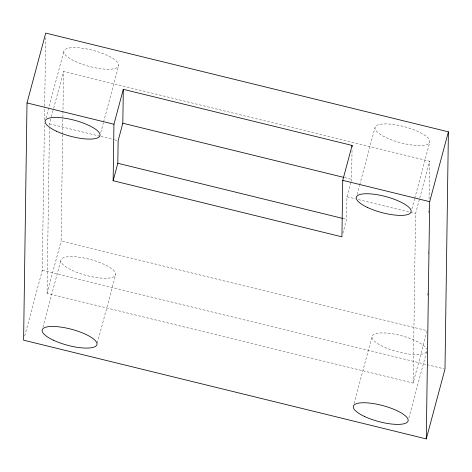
<?xml version="1.0" encoding="UTF-8"?>
<svg xmlns="http://www.w3.org/2000/svg" width="472" height="472" viewBox="0 0 472 472"><rect width="100%" height="100%" fill="white"/><g stroke="black" fill="none" stroke-linecap="round" stroke-linejoin="round"><path stroke-width="0.35" stroke-dasharray="2.36 1.77" d="M24.733 335.946L42.315 270.332L44.433 122.974M44.474 120.03L44.663 106.766M44.675 106.029L45.66 37.506M62.629 134.833L61.106 240.932L427.178 330.689L413.142 383.069L47.07 293.313L49.442 128.272M49.483 125.322L49.501 123.847L51.212 117.481M62.64 134.095L63.537 71.467L429.608 161.229L429.048 200.275M342.867 233.345L346.613 219.374L346.938 196.777L350.867 182.115M351.05 181.413L351.616 179.319L352.035 149.848M413.142 383.069L415.572 213.609L419.555 198.747M427.685 295.325L427.75 290.905M428.275 254.066L428.34 249.641M428.871 212.801L428.93 208.382M45.908 118.283L63.867 51.265M51.401 116.773L53.483 108.985M53.678 108.277L63.537 71.467M47.07 293.313L61.106 240.932M42.905 327.285L60.864 260.267M100.731 132.614L103.38 122.738M103.569 122.036L118.69 65.596M97.35 343.032L115.687 274.598M357.068 194.582L359.528 185.407M359.717 184.705L375.028 127.558M354.065 403.584L372.024 336.565M411.891 208.913L414.54 199.036M414.729 198.328L429.85 141.889M419.75 198.039L429.608 161.229M408.888 417.915L426.658 351.599M344.466 177.566L351.616 179.319M49.501 123.847L100.265 136.296M100.984 136.473L113.852 139.629M114.566 139.8L118.142 140.68M346.938 196.777L355.516 198.883M358.378 199.585L409.855 212.205M410.569 212.382L415.572 213.609M343.038 218.501L346.613 219.374M42.315 270.332L426.399 364.514M427.113 364.685L444.276 368.897M426.535 351.705A28.338 8.236 15 0 1 384.379 347.168A28.338 8.236 15 0 1 384.586 332.955A28.338 8.236 15 0 1 426.57 349.05M72.039 270.332A28.338 8.236 15 0 0 115.569 275.011A28.338 8.236 15 0 0 77.219 256.957A28.338 8.236 15 0 0 72.039 270.332M386.202 137.623A28.338 8.236 15 0 0 429.732 142.308A28.338 8.236 15 0 0 391.382 124.248A28.338 8.236 15 0 0 386.202 137.623M75.042 61.325A28.338 8.236 15 0 0 118.572 66.009A28.338 8.236 15 0 0 80.222 47.949A28.338 8.236 15 0 0 75.042 61.325"/><path stroke-width="0.71" d="M27.01 102.931L23.6 340.176L426.281 438.913L444.99 369.069L448.4 131.824L45.719 33.087L27.01 102.931L113.947 124.248L113.138 180.735L341.934 236.832L342.743 180.345L352.1 145.429L123.304 89.326L113.947 124.248M113.138 180.735L117.817 163.277L118.142 140.68L122.82 123.221L123.304 89.326M352.082 146.898L352.1 145.429M426.281 438.913L429.685 201.668L448.4 131.824M122.82 123.221L343.752 177.389M342.743 180.345L429.685 201.668M117.817 163.277L342.324 218.324M53.324 340.17A28.338 8.236 15 0 0 96.854 344.855A28.338 8.236 15 0 0 58.504 326.795A28.338 8.236 15 0 0 53.324 340.17M364.484 416.469A28.338 8.236 15 0 0 408.014 421.154A28.338 8.236 15 0 0 369.664 403.094A28.338 8.236 15 0 0 364.484 416.469M56.327 131.169A28.338 8.236 15 0 0 99.858 135.853A28.338 8.236 15 0 0 61.508 117.793A28.338 8.236 15 0 0 56.327 131.169M367.487 207.468A28.338 8.236 15 0 0 411.018 212.146A28.338 8.236 15 0 0 372.668 194.086A28.338 8.236 15 0 0 367.487 207.468"/></g></svg>
